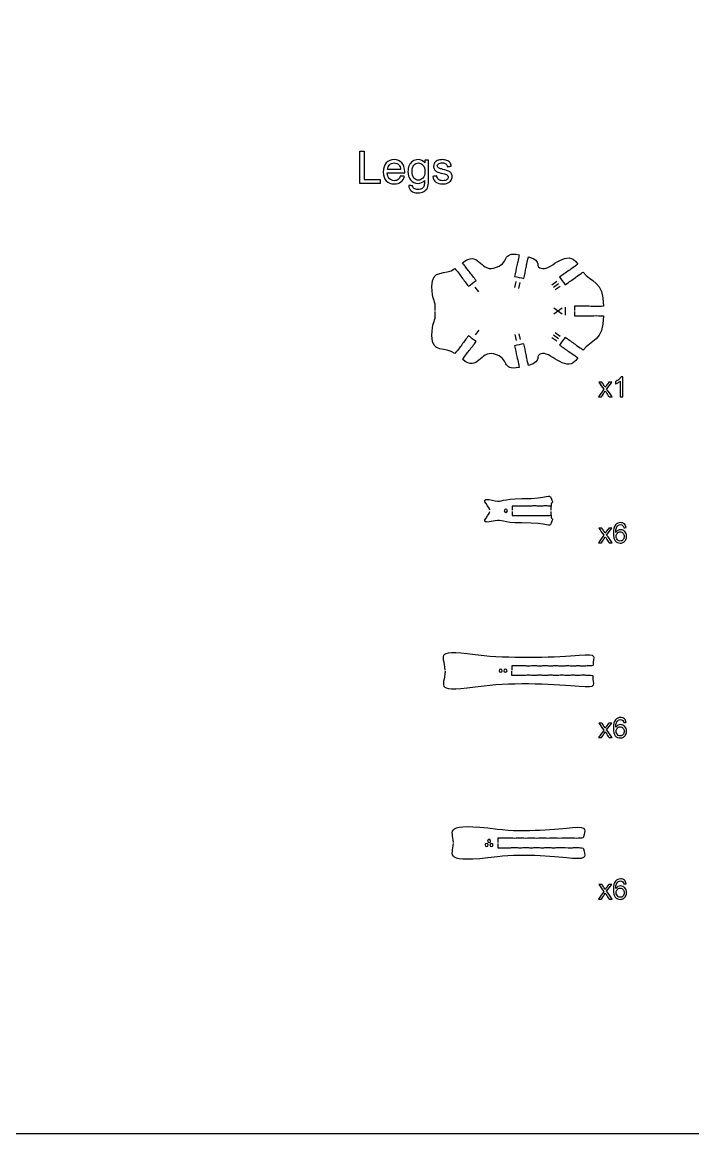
# Model space of a CAD drawing. Extents: x 0 to 1200, y 0 to 700.
# Drawn here: x 740.6 to 951.6, y 0 to 350 of the extents above; entities that cross this region are included whole.
import ezdxf

# ---------------------------------------------------------------- set-up
doc = ezdxf.new("R2010")
doc.units = 0
doc.header["$MEASUREMENT"] = 0
doc.layers.add('DEFAULT', color=7, linetype='CONTINUOUS')

msp = doc.modelspace()

# ---------------------------------------------------------------- linework, layer by layer
at = {"layer": 'DEFAULT', "color": 38}
for points in [[(1200, 0), (0, 0), (0, 700), (1200, 700)], [(846.89, 299.25), (846.89, 309.35), (848.22, 309.35), (848.22, 300.44), (853.2, 300.44), (853.2, 299.25)]]:
    msp.add_lwpolyline(points, close=True, dxfattribs=at)
at = {"layer": 'DEFAULT', "color": 7}
for points in [[(884.3, 265.07), (883.14, 266.58)], [(895.64, 266.45), (896.04, 268.32)], [(896.92, 266.18), (897.32, 268.04)], [(907.28, 267.33), (908.84, 268.43)], [(907.8, 266.59), (909.36, 267.69)], [(908.32, 265.85), (909.88, 266.94)], [(910.55, 259.94), (907.93, 258.12)], [(910.55, 258.12), (907.93, 259.94)], [(911.56, 257.8), (911.56, 260.3)], [(884.3, 253.04), (883.14, 251.52)], [(908.32, 252.26), (909.88, 251.16)], [(895.64, 251.66), (896.04, 249.79)], [(896.92, 251.93), (897.32, 250.07)], [(907.28, 250.78), (908.84, 249.68)], [(907.8, 251.52), (909.36, 250.42)]]:
    msp.add_lwpolyline(points, dxfattribs=at)
at = {"layer": 'DEFAULT', "color": 1}
for points in [[(907.05, 196.34), (907.05, 197.63)], [(907.06, 194.73), (907.06, 195.99)]]:
    msp.add_lwpolyline(points, dxfattribs=at)
at = {"layer": 'DEFAULT', "color": 38}
for points, knots in [([(859.64, 301.6), (860.07, 301.55), (860.5, 301.5), (860.92, 301.44), (860.72, 300.7), (860.35, 300.12), (859.8, 299.7), (859.25, 299.29), (858.56, 299.08), (857.71, 299.08), (856.64, 299.08), (855.79, 299.41), (855.16, 300.07), (854.53, 300.73), (854.22, 301.65), (854.22, 302.84), (854.22, 304.07), (854.54, 305.03), (855.17, 305.71), (855.8, 306.39), (856.63, 306.73), (857.64, 306.73), (858.61, 306.73), (859.41, 306.4), (860.03, 305.73), (860.65, 305.06), (860.96, 304.13), (860.96, 302.92), (860.96, 302.85), (860.96, 302.74), (860.96, 302.59), (859.14, 302.59), (857.32, 302.59), (855.5, 302.59), (855.55, 301.78), (855.77, 301.17), (856.18, 300.74), (856.59, 300.31), (857.1, 300.1), (857.71, 300.1), (858.17, 300.1), (858.56, 300.22), (858.88, 300.46), (859.2, 300.7), (859.45, 301.08), (859.64, 301.6)], [0, 0, 0, 0, 3.660641, 3.660641, 3.660641, 4.660641, 4.660641, 4.660641, 5.660641, 5.660641, 5.660641, 6.660641, 6.660641, 6.660641, 7.660641, 7.660641, 7.660641, 8.660641, 8.660641, 8.660641, 9.660641, 9.660641, 9.660641, 10.660641, 10.660641, 10.660641, 11.660641, 11.660641, 11.660641, 12.660641, 12.660641, 12.660641, 28.128641, 28.128641, 28.128641, 29.128641, 29.128641, 29.128641, 30.128641, 30.128641, 30.128641, 31.128641, 31.128641, 31.128641, 32.128641, 32.128641, 32.128641, 32.128641]), ([(855.57, 303.61), (856.93, 303.61), (858.29, 303.61), (859.66, 303.61), (859.6, 304.22), (859.44, 304.69), (859.19, 304.99), (858.79, 305.47), (858.28, 305.71), (857.65, 305.71), (857.08, 305.71), (856.6, 305.52), (856.21, 305.14), (855.83, 304.76), (855.61, 304.25), (855.57, 303.61)], [1, 1, 1, 1, 12.582, 12.582, 12.582, 13.582, 13.582, 13.582, 14.582, 14.582, 14.582, 15.582, 15.582, 15.582, 16.582, 16.582, 16.582, 16.582]), ([(862.25, 298.64), (862.65, 298.58), (863.06, 298.52), (863.46, 298.46), (863.51, 298.09), (863.65, 297.82), (863.88, 297.65), (864.19, 297.42), (864.61, 297.3), (865.14, 297.3), (865.71, 297.3), (866.16, 297.42), (866.47, 297.65), (866.78, 297.88), (866.99, 298.2), (867.1, 298.61), (867.17, 298.87), (867.2, 299.4), (867.19, 300.2), (866.65, 299.57), (865.98, 299.25), (865.17, 299.25), (864.16, 299.25), (863.38, 299.61), (862.83, 300.34), (862.28, 301.06), (862, 301.93), (862, 302.95), (862, 303.65), (862.13, 304.29), (862.38, 304.88), (862.64, 305.47), (863, 305.93), (863.48, 306.25), (863.96, 306.57), (864.53, 306.73), (865.17, 306.73), (866.04, 306.73), (866.75, 306.38), (867.31, 305.68), (867.31, 305.98), (867.31, 306.27), (867.31, 306.56), (867.69, 306.56), (868.07, 306.56), (868.45, 306.56), (868.45, 304.46), (868.45, 302.35), (868.45, 300.24), (868.45, 299.1), (868.34, 298.29), (868.11, 297.82), (867.87, 297.34), (867.51, 296.97), (867, 296.69), (866.5, 296.41), (865.88, 296.28), (865.15, 296.28), (864.27, 296.28), (863.57, 296.47), (863.03, 296.87), (862.49, 297.26), (862.23, 297.85), (862.25, 298.64)], [0, 0, 0, 0, 3.455545, 3.455545, 3.455545, 4.455545, 4.455545, 4.455545, 5.455545, 5.455545, 5.455545, 6.455545, 6.455545, 6.455545, 7.455545, 7.455545, 7.455545, 8.455545, 8.455545, 8.455545, 9.455545, 9.455545, 9.455545, 10.455545, 10.455545, 10.455545, 11.455545, 11.455545, 11.455545, 12.455545, 12.455545, 12.455545, 13.455545, 13.455545, 13.455545, 14.455545, 14.455545, 14.455545, 15.455545, 15.455545, 15.455545, 17.955545, 17.955545, 17.955545, 21.197545, 21.197545, 21.197545, 39.127545, 39.127545, 39.127545, 40.127545, 40.127545, 40.127545, 41.127545, 41.127545, 41.127545, 42.127545, 42.127545, 42.127545, 43.127545, 43.127545, 43.127545, 44.127545, 44.127545, 44.127545, 44.127545]), ([(863.28, 303.04), (863.28, 302.08), (863.47, 301.38), (863.85, 300.94), (864.23, 300.49), (864.71, 300.27), (865.28, 300.27), (865.85, 300.27), (866.33, 300.49), (866.72, 300.93), (867.1, 301.37), (867.3, 302.06), (867.3, 303), (867.3, 303.89), (867.1, 304.57), (866.7, 305.02), (866.3, 305.48), (865.82, 305.7), (865.26, 305.7), (864.71, 305.7), (864.24, 305.48), (863.86, 305.03), (863.47, 304.58), (863.28, 303.92), (863.28, 303.04)], [1, 1, 1, 1, 2, 2, 2, 3, 3, 3, 4, 4, 4, 5, 5, 5, 6, 6, 6, 7, 7, 7, 8, 8, 8, 9, 9, 9, 9]), ([(869.83, 301.43), (870.24, 301.5), (870.65, 301.56), (871.06, 301.62), (871.13, 301.13), (871.32, 300.76), (871.63, 300.49), (871.95, 300.23), (872.39, 300.1), (872.95, 300.1), (873.52, 300.1), (873.95, 300.22), (874.22, 300.45), (874.5, 300.68), (874.63, 300.95), (874.63, 301.27), (874.63, 301.55), (874.51, 301.77), (874.27, 301.93), (874.1, 302.04), (873.68, 302.18), (873, 302.35), (872.09, 302.58), (871.46, 302.78), (871.11, 302.94), (870.76, 303.11), (870.49, 303.34), (870.31, 303.64), (870.13, 303.94), (870.04, 304.26), (870.04, 304.62), (870.04, 304.95), (870.11, 305.25), (870.26, 305.53), (870.41, 305.81), (870.62, 306.04), (870.87, 306.22), (871.07, 306.36), (871.33, 306.48), (871.66, 306.58), (871.99, 306.68), (872.35, 306.73), (872.73, 306.73), (873.31, 306.73), (873.81, 306.65), (874.25, 306.48), (874.68, 306.32), (875, 306.09), (875.21, 305.81), (875.41, 305.53), (875.56, 305.15), (875.63, 304.68), (875.23, 304.62), (874.83, 304.57), (874.42, 304.51), (874.37, 304.89), (874.21, 305.18), (873.94, 305.39), (873.68, 305.6), (873.3, 305.71), (872.82, 305.71), (872.25, 305.71), (871.85, 305.62), (871.6, 305.43), (871.36, 305.24), (871.24, 305.02), (871.24, 304.77), (871.24, 304.61), (871.29, 304.46), (871.39, 304.33), (871.49, 304.2), (871.65, 304.09), (871.86, 304), (871.99, 303.96), (872.35, 303.85), (872.96, 303.68), (873.84, 303.45), (874.45, 303.26), (874.8, 303.11), (875.14, 302.96), (875.42, 302.74), (875.61, 302.46), (875.81, 302.17), (875.91, 301.82), (875.91, 301.4), (875.91, 300.98), (875.79, 300.59), (875.55, 300.23), (875.31, 299.86), (874.96, 299.58), (874.5, 299.38), (874.05, 299.18), (873.53, 299.08), (872.96, 299.08), (872.01, 299.08), (871.28, 299.28), (870.79, 299.67), (870.29, 300.07), (869.97, 300.66), (869.83, 301.43)], [0, 0, 0, 0, 3.519764, 3.519764, 3.519764, 4.519764, 4.519764, 4.519764, 5.519764, 5.519764, 5.519764, 6.519764, 6.519764, 6.519764, 7.519764, 7.519764, 7.519764, 8.519764, 8.519764, 8.519764, 9.519764, 9.519764, 9.519764, 10.519764, 10.519764, 10.519764, 11.519764, 11.519764, 11.519764, 12.519764, 12.519764, 12.519764, 13.519764, 13.519764, 13.519764, 14.519764, 14.519764, 14.519764, 15.519764, 15.519764, 15.519764, 16.519764, 16.519764, 16.519764, 17.519764, 17.519764, 17.519764, 18.519764, 18.519764, 18.519764, 19.519764, 19.519764, 19.519764, 22.988615, 22.988615, 22.988615, 23.988615, 23.988615, 23.988615, 24.988615, 24.988615, 24.988615, 25.988615, 25.988615, 25.988615, 26.988615, 26.988615, 26.988615, 27.988615, 27.988615, 27.988615, 28.988615, 28.988615, 28.988615, 29.988615, 29.988615, 29.988615, 30.988615, 30.988615, 30.988615, 31.988615, 31.988615, 31.988615, 32.988615, 32.988615, 32.988615, 33.988615, 33.988615, 33.988615, 34.988615, 34.988615, 34.988615, 35.988615, 35.988615, 35.988615, 36.988615, 36.988615, 36.988615, 37.988615, 37.988615, 37.988615, 37.988615]), ([(929.59, 232.05), (929.34, 232.05), (929.08, 232.05), (928.82, 232.05), (928.82, 233.7), (928.82, 235.34), (928.82, 236.99), (928.63, 236.81), (928.39, 236.63), (928.09, 236.46), (927.78, 236.28), (927.51, 236.14), (927.27, 236.06), (927.27, 236.3), (927.27, 236.55), (927.27, 236.8), (927.7, 237.01), (928.08, 237.26), (928.41, 237.55), (928.73, 237.83), (928.96, 238.12), (929.1, 238.39), (929.26, 238.39), (929.43, 238.39), (929.59, 238.39), (929.59, 236.28), (929.59, 234.16), (929.59, 232.05)], [17.969, 17.969, 17.969, 17.969, 20.166, 20.166, 20.166, 34.167, 34.167, 34.167, 35.167, 35.167, 35.167, 36.167, 36.167, 36.167, 38.292, 38.292, 38.292, 39.292, 39.292, 39.292, 40.292, 40.292, 40.292, 41.708, 41.708, 41.708, 59.677, 59.677, 59.677, 59.677]), ([(921.96, 232.05), (922.52, 232.84), (923.08, 233.64), (923.63, 234.43), (923.12, 235.16), (922.6, 235.89), (922.09, 236.62), (922.41, 236.62), (922.73, 236.62), (923.06, 236.62), (923.29, 236.27), (923.53, 235.91), (923.76, 235.55), (923.89, 235.35), (924, 235.18), (924.08, 235.04), (924.2, 235.23), (924.32, 235.4), (924.43, 235.54), (924.68, 235.9), (924.94, 236.26), (925.2, 236.62), (925.51, 236.62), (925.82, 236.62), (926.12, 236.62), (925.6, 235.91), (925.07, 235.19), (924.54, 234.47), (925.11, 233.66), (925.68, 232.86), (926.24, 232.05), (925.93, 232.05), (925.61, 232.05), (925.29, 232.05), (924.98, 232.52), (924.67, 233), (924.35, 233.47), (924.27, 233.6), (924.19, 233.73), (924.1, 233.85), (923.7, 233.25), (923.3, 232.65), (922.9, 232.05), (922.59, 232.05), (922.28, 232.05), (921.96, 232.05)], [0, 0, 0, 0, 8.235918, 8.235918, 8.235918, 15.848575, 15.848575, 15.848575, 18.595575, 18.595575, 18.595575, 22.228153, 22.228153, 22.228153, 23.228153, 23.228153, 23.228153, 24.228153, 24.228153, 24.228153, 27.991439, 27.991439, 27.991439, 30.616439, 30.616439, 30.616439, 38.188044, 38.188044, 38.188044, 46.572409, 46.572409, 46.572409, 49.269409, 49.269409, 49.269409, 54.097276, 54.097276, 54.097276, 55.393971, 55.393971, 55.393971, 61.538385, 61.538385, 61.538385, 64.199385, 64.199385, 64.199385, 64.199385]), ([(921.96, 186.1), (922.52, 186.89), (923.08, 187.69), (923.63, 188.48), (923.12, 189.21), (922.6, 189.94), (922.09, 190.67), (922.41, 190.67), (922.73, 190.67), (923.06, 190.67), (923.29, 190.32), (923.53, 189.96), (923.76, 189.6), (923.89, 189.4), (924, 189.23), (924.08, 189.09), (924.2, 189.28), (924.32, 189.45), (924.43, 189.59), (924.68, 189.95), (924.94, 190.31), (925.2, 190.67), (925.51, 190.67), (925.82, 190.67), (926.12, 190.67), (925.6, 189.96), (925.07, 189.24), (924.54, 188.52), (925.11, 187.71), (925.68, 186.91), (926.24, 186.1), (925.93, 186.1), (925.61, 186.1), (925.29, 186.1), (924.98, 186.57), (924.67, 187.05), (924.35, 187.52), (924.27, 187.65), (924.19, 187.78), (924.1, 187.91), (923.7, 187.3), (923.3, 186.7), (922.9, 186.1), (922.59, 186.1), (922.28, 186.1), (921.96, 186.1)], [0, 0, 0, 0, 8.235918, 8.235918, 8.235918, 15.848575, 15.848575, 15.848575, 18.595575, 18.595575, 18.595575, 22.228153, 22.228153, 22.228153, 23.228153, 23.228153, 23.228153, 24.228153, 24.228153, 24.228153, 27.991439, 27.991439, 27.991439, 30.616439, 30.616439, 30.616439, 38.188044, 38.188044, 38.188044, 46.572409, 46.572409, 46.572409, 49.269409, 49.269409, 49.269409, 54.097276, 54.097276, 54.097276, 55.393971, 55.393971, 55.393971, 61.538385, 61.538385, 61.538385, 64.199385, 64.199385, 64.199385, 64.199385]), ([(930.7, 190.87), (930.44, 190.85), (930.18, 190.83), (929.93, 190.81), (929.86, 191.11), (929.76, 191.33), (929.63, 191.47), (929.42, 191.69), (929.17, 191.8), (928.86, 191.8), (928.61, 191.8), (928.39, 191.73), (928.21, 191.6), (927.96, 191.42), (927.77, 191.16), (927.63, 190.82), (927.49, 190.47), (927.42, 189.99), (927.41, 189.36), (927.6, 189.64), (927.83, 189.85), (928.1, 189.99), (928.37, 190.13), (928.65, 190.2), (928.94, 190.2), (929.46, 190.2), (929.9, 190.01), (930.26, 189.63), (930.63, 189.24), (930.81, 188.75), (930.81, 188.15), (930.81, 187.75), (930.72, 187.39), (930.55, 187.05), (930.38, 186.71), (930.15, 186.45), (929.85, 186.26), (929.55, 186.08), (929.21, 185.99), (928.83, 185.99), (928.19, 185.99), (927.66, 186.23), (927.25, 186.71), (926.84, 187.18), (926.64, 187.96), (926.64, 189.05), (926.64, 190.28), (926.87, 191.16), (927.32, 191.72), (927.71, 192.2), (928.24, 192.44), (928.91, 192.44), (929.4, 192.44), (929.81, 192.3), (930.13, 192.02), (930.44, 191.74), (930.63, 191.36), (930.7, 190.87)], [0, 0, 0, 0, 2.191681, 2.191681, 2.191681, 3.191681, 3.191681, 3.191681, 4.191681, 4.191681, 4.191681, 5.191681, 5.191681, 5.191681, 6.191681, 6.191681, 6.191681, 7.191681, 7.191681, 7.191681, 8.191681, 8.191681, 8.191681, 9.191681, 9.191681, 9.191681, 10.191681, 10.191681, 10.191681, 11.191681, 11.191681, 11.191681, 12.191681, 12.191681, 12.191681, 13.191681, 13.191681, 13.191681, 14.191681, 14.191681, 14.191681, 15.191681, 15.191681, 15.191681, 16.191681, 16.191681, 16.191681, 17.191681, 17.191681, 17.191681, 18.191681, 18.191681, 18.191681, 19.191681, 19.191681, 19.191681, 20.191681, 20.191681, 20.191681, 20.191681]), ([(927.53, 188.15), (927.53, 187.88), (927.59, 187.62), (927.7, 187.38), (927.82, 187.14), (927.97, 186.95), (928.18, 186.82), (928.38, 186.69), (928.6, 186.63), (928.82, 186.63), (929.15, 186.63), (929.43, 186.76), (929.66, 187.03), (929.9, 187.29), (930.02, 187.65), (930.02, 188.1), (930.02, 188.54), (929.9, 188.88), (929.67, 189.13), (929.44, 189.39), (929.14, 189.51), (928.79, 189.51), (928.44, 189.51), (928.14, 189.39), (927.9, 189.13), (927.65, 188.88), (927.53, 188.55), (927.53, 188.15)], [1, 1, 1, 1, 2, 2, 2, 3, 3, 3, 4, 4, 4, 5, 5, 5, 6, 6, 6, 7, 7, 7, 8, 8, 8, 9, 9, 9, 10, 10, 10, 10]), ([(930.7, 129.49), (930.44, 129.47), (930.18, 129.45), (929.93, 129.43), (929.86, 129.74), (929.76, 129.96), (929.63, 130.1), (929.42, 130.32), (929.17, 130.43), (928.86, 130.43), (928.61, 130.43), (928.39, 130.36), (928.21, 130.22), (927.96, 130.04), (927.77, 129.78), (927.63, 129.44), (927.49, 129.1), (927.42, 128.61), (927.41, 127.98), (927.6, 128.27), (927.83, 128.48), (928.1, 128.62), (928.37, 128.75), (928.65, 128.82), (928.94, 128.82), (929.46, 128.82), (929.9, 128.63), (930.26, 128.25), (930.63, 127.87), (930.81, 127.38), (930.81, 126.78), (930.81, 126.38), (930.72, 126.01), (930.55, 125.67), (930.38, 125.33), (930.15, 125.07), (929.85, 124.89), (929.55, 124.71), (929.21, 124.62), (928.83, 124.62), (928.19, 124.62), (927.66, 124.86), (927.25, 125.33), (926.84, 125.81), (926.64, 126.59), (926.64, 127.68), (926.64, 128.9), (926.87, 129.79), (927.32, 130.34), (927.71, 130.83), (928.24, 131.07), (928.91, 131.07), (929.4, 131.07), (929.81, 130.93), (930.13, 130.65), (930.44, 130.37), (930.63, 129.99), (930.7, 129.49)], [1, 1, 1, 1, 3.191681, 3.191681, 3.191681, 4.191681, 4.191681, 4.191681, 5.191681, 5.191681, 5.191681, 6.191681, 6.191681, 6.191681, 7.191681, 7.191681, 7.191681, 8.191681, 8.191681, 8.191681, 9.191681, 9.191681, 9.191681, 10.191681, 10.191681, 10.191681, 11.191681, 11.191681, 11.191681, 12.191681, 12.191681, 12.191681, 13.191681, 13.191681, 13.191681, 14.191681, 14.191681, 14.191681, 15.191681, 15.191681, 15.191681, 16.191681, 16.191681, 16.191681, 17.191681, 17.191681, 17.191681, 18.191681, 18.191681, 18.191681, 19.191681, 19.191681, 19.191681, 20.191681, 20.191681, 20.191681, 21.191681, 21.191681, 21.191681, 21.191681]), ([(921.96, 124.73), (922.52, 125.52), (923.08, 126.31), (923.63, 127.1), (923.12, 127.84), (922.6, 128.57), (922.09, 129.3), (922.41, 129.3), (922.73, 129.3), (923.06, 129.3), (923.29, 128.94), (923.53, 128.59), (923.76, 128.23), (923.89, 128.02), (924, 127.85), (924.08, 127.72), (924.2, 127.91), (924.32, 128.07), (924.43, 128.22), (924.68, 128.58), (924.94, 128.94), (925.2, 129.3), (925.51, 129.3), (925.82, 129.3), (926.12, 129.3), (925.6, 128.58), (925.07, 127.86), (924.54, 127.15), (925.11, 126.34), (925.68, 125.53), (926.24, 124.73), (925.93, 124.73), (925.61, 124.73), (925.29, 124.73), (924.98, 125.2), (924.67, 125.67), (924.35, 126.15), (924.27, 126.28), (924.19, 126.4), (924.1, 126.53), (923.7, 125.93), (923.3, 125.33), (922.9, 124.73), (922.59, 124.73), (922.28, 124.73), (921.96, 124.73)], [0, 0, 0, 0, 8.235918, 8.235918, 8.235918, 15.848575, 15.848575, 15.848575, 18.595575, 18.595575, 18.595575, 22.228153, 22.228153, 22.228153, 23.228153, 23.228153, 23.228153, 24.228153, 24.228153, 24.228153, 27.991439, 27.991439, 27.991439, 30.616439, 30.616439, 30.616439, 38.188044, 38.188044, 38.188044, 46.572409, 46.572409, 46.572409, 49.269409, 49.269409, 49.269409, 54.097276, 54.097276, 54.097276, 55.393971, 55.393971, 55.393971, 61.538385, 61.538385, 61.538385, 64.199385, 64.199385, 64.199385, 64.199385]), ([(927.53, 126.77), (927.53, 126.51), (927.59, 126.25), (927.7, 126.01), (927.82, 125.76), (927.97, 125.58), (928.18, 125.45), (928.38, 125.32), (928.6, 125.26), (928.82, 125.26), (929.15, 125.26), (929.43, 125.39), (929.66, 125.65), (929.9, 125.92), (930.02, 126.28), (930.02, 126.73), (930.02, 127.17), (929.9, 127.51), (929.67, 127.76), (929.44, 128.01), (929.14, 128.14), (928.79, 128.14), (928.44, 128.14), (928.14, 128.01), (927.9, 127.76), (927.65, 127.51), (927.53, 127.18), (927.53, 126.77)], [1, 1, 1, 1, 2, 2, 2, 3, 3, 3, 4, 4, 4, 5, 5, 5, 6, 6, 6, 7, 7, 7, 8, 8, 8, 9, 9, 9, 10, 10, 10, 10]), ([(921.96, 73.92), (922.52, 74.71), (923.08, 75.51), (923.63, 76.3), (923.12, 77.03), (922.6, 77.76), (922.09, 78.5), (922.41, 78.5), (922.73, 78.5), (923.06, 78.5), (923.29, 78.14), (923.53, 77.78), (923.76, 77.42), (923.89, 77.22), (924, 77.05), (924.08, 76.91), (924.2, 77.1), (924.32, 77.27), (924.43, 77.41), (924.68, 77.77), (924.94, 78.14), (925.2, 78.5), (925.51, 78.5), (925.82, 78.5), (926.12, 78.5), (925.6, 77.78), (925.07, 77.06), (924.54, 76.34), (925.11, 75.54), (925.68, 74.73), (926.24, 73.92), (925.93, 73.92), (925.61, 73.92), (925.29, 73.92), (924.98, 74.4), (924.67, 74.87), (924.35, 75.34), (924.27, 75.47), (924.19, 75.6), (924.1, 75.73), (923.7, 75.12), (923.3, 74.52), (922.9, 73.92), (922.59, 73.92), (922.28, 73.92), (921.96, 73.92)], [0, 0, 0, 0, 8.235918, 8.235918, 8.235918, 15.849393, 15.849393, 15.849393, 18.596393, 18.596393, 18.596393, 22.22897, 22.22897, 22.22897, 23.22897, 23.22897, 23.22897, 24.22897, 24.22897, 24.22897, 27.99307, 27.99307, 27.99307, 30.61807, 30.61807, 30.61807, 38.189676, 38.189676, 38.189676, 46.574859, 46.574859, 46.574859, 49.271859, 49.271859, 49.271859, 54.10056, 54.10056, 54.10056, 55.396417, 55.396417, 55.396417, 61.540831, 61.540831, 61.540831, 64.201831, 64.201831, 64.201831, 64.201831]), ([(930.7, 78.69), (930.44, 78.67), (930.18, 78.65), (929.93, 78.63), (929.86, 78.93), (929.76, 79.15), (929.63, 79.29), (929.42, 79.51), (929.17, 79.62), (928.86, 79.62), (928.61, 79.62), (928.39, 79.55), (928.21, 79.42), (927.96, 79.24), (927.77, 78.98), (927.63, 78.64), (927.49, 78.3), (927.42, 77.81), (927.41, 77.18), (927.6, 77.46), (927.83, 77.67), (928.1, 77.81), (928.37, 77.95), (928.65, 78.02), (928.94, 78.02), (929.46, 78.02), (929.9, 77.83), (930.26, 77.45), (930.63, 77.07), (930.81, 76.58), (930.81, 75.97), (930.81, 75.58), (930.72, 75.21), (930.55, 74.87), (930.38, 74.53), (930.15, 74.27), (929.85, 74.09), (929.55, 73.9), (929.21, 73.81), (928.83, 73.81), (928.19, 73.81), (927.66, 74.05), (927.25, 74.53), (926.84, 75), (926.64, 75.79), (926.64, 76.88), (926.64, 78.1), (926.87, 78.98), (927.32, 79.54), (927.71, 80.02), (928.24, 80.26), (928.91, 80.26), (929.4, 80.26), (929.81, 80.12), (930.13, 79.84), (930.44, 79.56), (930.63, 79.18), (930.7, 78.69)], [1, 1, 1, 1, 3.191603, 3.191603, 3.191603, 4.191603, 4.191603, 4.191603, 5.191603, 5.191603, 5.191603, 6.191603, 6.191603, 6.191603, 7.191603, 7.191603, 7.191603, 8.191603, 8.191603, 8.191603, 9.191603, 9.191603, 9.191603, 10.191603, 10.191603, 10.191603, 11.191603, 11.191603, 11.191603, 12.191603, 12.191603, 12.191603, 13.191603, 13.191603, 13.191603, 14.191603, 14.191603, 14.191603, 15.191603, 15.191603, 15.191603, 16.191603, 16.191603, 16.191603, 17.191603, 17.191603, 17.191603, 18.191603, 18.191603, 18.191603, 19.191603, 19.191603, 19.191603, 20.191603, 20.191603, 20.191603, 21.191603, 21.191603, 21.191603, 21.191603]), ([(927.53, 75.97), (927.53, 75.7), (927.59, 75.45), (927.7, 75.2), (927.82, 74.96), (927.97, 74.77), (928.18, 74.64), (928.38, 74.52), (928.6, 74.45), (928.82, 74.45), (929.15, 74.45), (929.43, 74.58), (929.66, 74.85), (929.9, 75.11), (930.02, 75.47), (930.02, 75.92), (930.02, 76.36), (929.9, 76.7), (929.67, 76.96), (929.44, 77.21), (929.14, 77.33), (928.79, 77.33), (928.44, 77.33), (928.14, 77.21), (927.9, 76.96), (927.65, 76.7), (927.53, 76.38), (927.53, 75.97)], [1, 1, 1, 1, 2, 2, 2, 3, 3, 3, 4, 4, 4, 5, 5, 5, 6, 6, 6, 7, 7, 7, 8, 8, 8, 9, 9, 9, 10, 10, 10, 10])]:
    msp.add_open_spline(points, degree=3, knots=knots, dxfattribs=at)
at = {"layer": 'DEFAULT', "color": 1}
for points, knots in [([(870.55, 259.23), (870.55, 259.68), (870.55, 260.13), (870.55, 260.57), (870.55, 262.7), (869.55, 262.5), (869.55, 266.74), (869.55, 272.68), (873.7, 270.07), (876.79, 272.43), (877.32, 271.74), (877.3, 271.85), (877.9, 271.07), (878.48, 270.3), (878.39, 270.35), (878.92, 269.65), (879.62, 268.72), (880.33, 267.79), (881.04, 266.86), (881.83, 267.47), (882.63, 268.08), (883.42, 268.68), (882.72, 269.61), (882.01, 270.54), (881.3, 271.46), (880.77, 272.16), (880.79, 272.06), (880.2, 272.83), (879.61, 273.6), (879.71, 273.56), (879.18, 274.25), (884.07, 278.4), (884.74, 271.48), (888.97, 272.56), (894.49, 273.97), (891.05, 277.92), (897.02, 276.8), (896.83, 275.94), (896.9, 276.03), (896.69, 275.08), (896.49, 274.13), (896.46, 274.23), (896.28, 273.38), (896.03, 272.24), (895.78, 271.1), (895.53, 269.96), (896.51, 269.75), (897.49, 269.54), (898.47, 269.33), (898.71, 270.47), (898.96, 271.61), (899.21, 272.74), (899.39, 273.6), (899.32, 273.52), (899.53, 274.47), (899.74, 275.42), (899.76, 275.31), (899.94, 276.16), (904.83, 274.77), (901.31, 272.86), (904.37, 272.43), (907.26, 272.01), (912.14, 279.13), (915.45, 273.8), (914.73, 273.3), (914.84, 273.31), (914.04, 272.76), (913.25, 272.19), (913.3, 272.29), (912.58, 271.79), (911.63, 271.12), (910.68, 270.45), (909.72, 269.77), (910.3, 268.96), (910.87, 268.14), (911.45, 267.32), (912.4, 267.99), (913.36, 268.66), (914.31, 269.33), (915.03, 269.84), (914.92, 269.82), (915.71, 270.38), (916.51, 270.94), (916.46, 270.84), (917.17, 271.35), (919.41, 268.16), (923.56, 268.58), (923.56, 260.55), (922.42, 260.55), (922.55, 260.49), (921.28, 260.49), (920.02, 260.49), (920.14, 260.55), (919.01, 260.55), (917.49, 260.55), (915.97, 260.55), (914.46, 260.55), (914.46, 260.11), (914.46, 259.67), (914.46, 259.23)], [0, 0, 0, 0, 3.811, 3.811, 3.811, 4.811, 4.811, 4.811, 5.811, 5.811, 5.811, 6.811, 6.811, 6.811, 7.811, 7.811, 7.811, 17.733937, 17.733937, 17.733937, 26.238242, 26.238242, 26.238242, 36.154025, 36.154025, 36.154025, 37.154025, 37.154025, 37.154025, 38.154025, 38.154025, 38.154025, 39.154025, 39.154025, 39.154025, 40.154025, 40.154025, 40.154025, 41.154025, 41.154025, 41.154025, 42.154025, 42.154025, 42.154025, 52.068203, 52.068203, 52.068203, 60.572104, 60.572104, 60.572104, 70.487812, 70.487812, 70.487812, 71.487812, 71.487812, 71.487812, 72.487812, 72.487812, 72.487812, 73.487812, 73.487812, 73.487812, 74.487812, 74.487812, 74.487812, 75.487812, 75.487812, 75.487812, 76.487812, 76.487812, 76.487812, 86.40629, 86.40629, 86.40629, 94.905601, 94.905601, 94.905601, 104.818082, 104.818082, 104.818082, 105.818082, 105.818082, 105.818082, 106.818082, 106.818082, 106.818082, 107.818082, 107.818082, 107.818082, 108.818082, 108.818082, 108.818082, 109.818082, 109.818082, 109.818082, 122.708082, 122.708082, 122.708082, 126.458082, 126.458082, 126.458082, 126.458082]), ([(914.46, 258.88), (914.46, 258.44), (914.46, 258), (914.46, 257.55), (915.97, 257.55), (917.49, 257.55), (919.01, 257.55), (920.14, 257.55), (920.02, 257.61), (921.28, 257.61), (922.55, 257.61), (922.42, 257.55), (923.56, 257.55), (923.56, 249.53), (919.41, 249.95), (917.17, 246.76), (916.46, 247.26), (916.51, 247.16), (915.71, 247.72), (914.92, 248.28), (915.03, 248.27), (914.31, 248.77), (913.36, 249.44), (912.4, 250.11), (911.45, 250.78), (910.87, 249.97), (910.3, 249.15), (909.72, 248.33), (910.68, 247.66), (911.63, 246.99), (912.58, 246.32), (913.3, 245.81), (913.25, 245.91), (914.04, 245.35), (914.84, 244.79), (914.73, 244.81), (915.45, 244.3), (912.14, 238.97), (907.26, 246.09), (904.37, 245.68), (901.31, 245.24), (904.83, 243.33), (899.95, 241.94), (899.76, 242.79), (899.74, 242.69), (899.53, 243.64), (899.32, 244.59), (899.39, 244.51), (899.21, 245.36), (898.96, 246.5), (898.71, 247.64), (898.47, 248.78), (897.49, 248.57), (896.51, 248.36), (895.53, 248.15), (895.78, 247), (896.03, 245.86), (896.28, 244.72), (896.46, 243.87), (896.49, 243.97), (896.69, 243.02), (896.9, 242.07), (896.83, 242.16), (897.02, 241.31), (891.05, 240.18), (894.49, 244.14), (888.97, 245.55), (884.74, 246.63), (884.06, 239.71), (879.18, 243.86), (879.71, 244.55), (879.61, 244.5), (880.2, 245.27), (880.79, 246.05), (880.77, 245.94), (881.3, 246.64), (882.01, 247.57), (882.72, 248.49), (883.42, 249.42), (882.63, 250.03), (881.83, 250.63), (881.04, 251.24), (880.33, 250.31), (879.62, 249.38), (878.92, 248.46), (878.39, 247.76), (878.48, 247.81), (877.9, 247.03), (877.3, 246.26), (877.32, 246.37), (876.79, 245.67), (873.7, 248.03), (869.55, 245.43), (869.55, 251.36), (869.55, 255.6), (870.55, 255.44), (870.55, 257.57), (870.55, 258.01), (870.55, 258.44), (870.55, 258.88)], [0, 0, 0, 0, 3.761, 3.761, 3.761, 16.651, 16.651, 16.651, 17.651, 17.651, 17.651, 18.651, 18.651, 18.651, 19.651, 19.651, 19.651, 20.651, 20.651, 20.651, 21.651, 21.651, 21.651, 31.56866, 31.56866, 31.56866, 40.075333, 40.075333, 40.075333, 49.988057, 49.988057, 49.988057, 50.988057, 50.988057, 50.988057, 51.988057, 51.988057, 51.988057, 52.988057, 52.988057, 52.988057, 53.988057, 53.988057, 53.988057, 54.988057, 54.988057, 54.988057, 55.988057, 55.988057, 55.988057, 65.912774, 65.912774, 65.912774, 74.416674, 74.416674, 74.416674, 84.340625, 84.340625, 84.340625, 85.340625, 85.340625, 85.340625, 86.340625, 86.340625, 86.340625, 87.340625, 87.340625, 87.340625, 88.340625, 88.340625, 88.340625, 89.340625, 89.340625, 89.340625, 90.340625, 90.340625, 90.340625, 100.263562, 100.263562, 100.263562, 108.761614, 108.761614, 108.761614, 118.686748, 118.686748, 118.686748, 119.686748, 119.686748, 119.686748, 120.686748, 120.686748, 120.686748, 121.686748, 121.686748, 121.686748, 122.686748, 122.686748, 122.686748, 126.396748, 126.396748, 126.396748, 126.396748]), ([(887.79, 196.34), (887.51, 198.09), (883.32, 200.75), (889.43, 199.32), (891.6, 198.8), (891.54, 199.99), (897.81, 200), (906.74, 200.01), (906.43, 201.61), (907.04, 200.14), (907.99, 197.9), (907.05, 199.54), (907.05, 197.64), (906.08, 197.64), (906.18, 197.69), (905.3, 197.69), (904.43, 197.68), (904.53, 197.63), (903.55, 197.63), (902.58, 197.63), (902.68, 197.68), (901.8, 197.68), (900.93, 197.68), (901.03, 197.63), (900.05, 197.63), (899.08, 197.63), (899.18, 197.68), (898.3, 197.67), (897.14, 197.67), (895.97, 197.67), (894.8, 197.67), (894.8, 197.23), (894.8, 196.78), (894.8, 196.34)], [0, 0, 0, 0, 1, 1, 1, 2, 2, 2, 3, 3, 3, 4, 4, 4, 5, 5, 5, 6, 6, 6, 7, 7, 7, 8, 8, 8, 9, 9, 9, 18.920004, 18.920004, 18.920004, 22.690004, 22.690004, 22.690004, 22.690004]), ([(894.81, 195.99), (894.81, 195.55), (894.81, 195.11), (894.81, 194.67), (895.97, 194.67), (897.14, 194.67), (898.31, 194.68), (899.18, 194.68), (899.09, 194.73), (900.06, 194.73), (901.03, 194.73), (900.93, 194.68), (901.81, 194.68), (902.68, 194.68), (902.59, 194.73), (903.56, 194.73), (904.53, 194.73), (904.43, 194.68), (905.31, 194.69), (906.18, 194.69), (906.09, 194.74), (907.06, 194.74), (907.06, 192.83), (908, 194.47), (907.06, 192.23), (906.44, 190.76), (906.75, 192.36), (897.82, 192.35), (891.55, 192.34), (891.61, 193.53), (889.44, 193.01), (883.33, 191.56), (887.52, 194.23), (887.79, 195.99)], [0, 0, 0, 0, 3.73, 3.73, 3.73, 13.650004, 13.650004, 13.650004, 14.650004, 14.650004, 14.650004, 15.650004, 15.650004, 15.650004, 16.650004, 16.650004, 16.650004, 17.650004, 17.650004, 17.650004, 18.650004, 18.650004, 18.650004, 19.650004, 19.650004, 19.650004, 20.650004, 20.650004, 20.650004, 21.650004, 21.650004, 21.650004, 22.650004, 22.650004, 22.650004, 22.650004]), ([(873.67, 145.99), (873.57, 150.99), (869.36, 152.83), (885.98, 150.56), (895.35, 149.69), (909.55, 150.08), (915.86, 150.7), (921.98, 151.32), (920.26, 150.13), (920.26, 147.55), (920.26, 147.42), (919.63, 147.32), (918.86, 147.32), (917.99, 147.31), (918.09, 147.27), (917.12, 147.26), (916.21, 147.26), (916.23, 147.3), (915.52, 147.31), (914.8, 147.3), (914.84, 147.26), (913.92, 147.26), (912.95, 147.26), (913.05, 147.31), (912.17, 147.32), (911.3, 147.31), (911.4, 147.27), (910.42, 147.26), (909.45, 147.26), (909.54, 147.31), (908.67, 147.32), (907.79, 147.31), (907.89, 147.27), (906.92, 147.27), (905.95, 147.27), (906.05, 147.32), (905.17, 147.32), (904.3, 147.32), (904.39, 147.27), (903.42, 147.27), (902.45, 147.27), (902.55, 147.32), (901.67, 147.32), (900.8, 147.32), (900.89, 147.27), (899.92, 147.27), (898.95, 147.27), (899.04, 147.32), (898.17, 147.32), (897, 147.32), (895.83, 147.32), (894.67, 147.32), (894.67, 146.87), (894.67, 146.43), (894.67, 145.99)], [0, 0, 0, 0, 1, 1, 1, 2, 2, 2, 3, 3, 3, 4, 4, 4, 5, 5, 5, 6, 6, 6, 7, 7, 7, 8.013454, 8.013454, 8.013454, 9.013454, 9.013454, 9.013454, 10.023454, 10.023454, 10.023454, 11.023454, 11.023454, 11.023454, 12.033454, 12.033454, 12.033454, 13.033454, 13.033454, 13.033454, 14.047596, 14.047596, 14.047596, 15.047596, 15.047596, 15.047596, 16.047596, 16.047596, 16.047596, 25.967596, 25.967596, 25.967596, 29.717596, 29.717596, 29.717596, 29.717596]), ([(873.67, 145.64), (873.57, 140.65), (869.36, 138.81), (885.98, 141.07), (895.3, 142.34), (909.55, 141.56), (915.86, 140.93), (921.98, 140.32), (920.26, 141.5), (920.26, 144.09), (920.26, 144.21), (919.63, 144.31), (918.87, 144.31), (917.99, 144.31), (918.09, 144.37), (917.12, 144.36), (916.18, 144.36), (916.23, 144.32), (915.45, 144.32), (915.42, 144.32), (915.39, 144.32), (915.37, 144.32), (914.8, 144.33), (914.77, 144.36), (913.92, 144.36), (912.95, 144.36), (913.05, 144.31), (912.17, 144.31), (911.3, 144.31), (911.39, 144.37), (910.42, 144.36), (909.45, 144.36), (909.55, 144.31), (908.67, 144.32), (907.8, 144.32), (907.89, 144.37), (906.92, 144.37), (905.95, 144.37), (906.05, 144.32), (905.17, 144.32), (904.3, 144.32), (904.39, 144.37), (903.42, 144.37), (902.45, 144.37), (902.55, 144.32), (901.67, 144.32), (900.8, 144.32), (900.89, 144.37), (899.92, 144.37), (898.95, 144.37), (899.05, 144.32), (898.17, 144.32), (897, 144.32), (895.84, 144.32), (894.67, 144.32), (894.67, 144.76), (894.67, 145.2), (894.67, 145.64)], [0, 0, 0, 0, 1, 1, 1, 2, 2, 2, 3, 3, 3, 4, 4, 4, 5, 5, 5, 6, 6, 6, 6.25, 6.25, 6.25, 7.25, 7.25, 7.25, 8.25, 8.25, 8.25, 9.25, 9.25, 9.25, 10.25, 10.25, 10.25, 11.25, 11.25, 11.25, 12.25, 12.25, 12.25, 13.25, 13.25, 13.25, 14.25, 14.25, 14.25, 15.25, 15.25, 15.25, 16.25, 16.25, 16.25, 26.170005, 26.170005, 26.170005, 29.930005, 29.930005, 29.930005, 29.930005]), ([(876.28, 91.75), (876.17, 95.46), (872.83, 98.14), (890.14, 95.94), (898.89, 94.82), (909.45, 96.07), (913.74, 96.44), (918.9, 96.88), (917.56, 95.44), (917.3, 93.47), (917.3, 93.26), (917.06, 93.08), (916.77, 93.08), (915.9, 93.08), (915.99, 93.02), (915.02, 93.02), (914.05, 93.02), (914.15, 93.08), (913.27, 93.08), (912.4, 93.08), (910.5, 93.02), (909.52, 93.02), (908.55, 93.02), (908.65, 93.08), (907.77, 93.08), (906.9, 93.08), (907, 93.02), (906.03, 93.02), (905.06, 93.02), (905.15, 93.08), (904.28, 93.08), (903.4, 93.08), (903.5, 93.02), (902.53, 93.02), (901.56, 93.02), (901.65, 93.08), (900.78, 93.08), (899.9, 93.08), (900, 93.02), (899.03, 93.02), (898.06, 93.02), (898.15, 93.08), (897.28, 93.08), (896.4, 93.08), (896.5, 93.02), (895.53, 93.02), (894.56, 93.02), (894.65, 93.08), (893.78, 93.08), (892.61, 93.08), (891.44, 93.08), (890.28, 93.08), (890.28, 92.63), (890.28, 92.19), (890.28, 91.75)], [0, 0, 0, 0, 1, 1, 1, 2, 2, 2, 3, 3, 3, 4, 4, 4, 5, 5, 5, 6.01, 6.01, 6.01, 7.01, 7.01, 7.01, 8.01, 8.01, 8.01, 9.01, 9.01, 9.01, 10.01, 10.01, 10.01, 11.01, 11.01, 11.01, 12.01, 12.01, 12.01, 13.01, 13.01, 13.01, 14.01, 14.01, 14.01, 15.01, 15.01, 15.01, 16.01, 16.01, 16.01, 25.93, 25.93, 25.93, 29.691, 29.691, 29.691, 29.691]), ([(890.28, 91.4), (890.28, 90.96), (890.28, 90.52), (890.28, 90.08), (891.44, 90.08), (892.61, 90.08), (893.78, 90.08), (894.65, 90.08), (894.56, 90.12), (895.53, 90.12), (896.5, 90.12), (896.4, 90.08), (897.28, 90.08), (898.15, 90.08), (898.06, 90.12), (899.03, 90.12), (900, 90.12), (899.9, 90.08), (900.78, 90.08), (901.65, 90.08), (901.56, 90.12), (902.53, 90.12), (903.5, 90.12), (903.4, 90.08), (904.28, 90.08), (905.15, 90.08), (905.06, 90.12), (906.03, 90.12), (907, 90.12), (906.9, 90.08), (907.78, 90.08), (908.65, 90.08), (908.55, 90.12), (909.52, 90.12), (910.5, 90.12), (912.4, 90.08), (913.27, 90.08), (914.15, 90.08), (914.05, 90.12), (915.02, 90.12), (915.99, 90.12), (915.9, 90.08), (916.77, 90.08), (917.06, 90.08), (917.3, 89.9), (917.3, 89.67), (917.56, 87.72), (918.9, 86.27), (913.74, 86.71), (909.48, 87.08), (898.85, 88.32), (890.14, 87.21), (872.83, 85.01), (876.17, 87.69), (876.28, 91.4)], [0, 0, 0, 0, 3.75, 3.75, 3.75, 13.681, 13.681, 13.681, 14.681, 14.681, 14.681, 15.681, 15.681, 15.681, 16.681, 16.681, 16.681, 17.681, 17.681, 17.681, 18.681, 18.681, 18.681, 19.681, 19.681, 19.681, 20.681, 20.681, 20.681, 21.681, 21.681, 21.681, 22.681, 22.681, 22.681, 23.681, 23.681, 23.681, 24.681, 24.681, 24.681, 25.681, 25.681, 25.681, 26.681, 26.681, 26.681, 27.681, 27.681, 27.681, 28.681, 28.681, 28.681, 29.681, 29.681, 29.681, 29.681])]:
    msp.add_open_spline(points, degree=3, knots=knots, dxfattribs=at)
at = {"layer": 'DEFAULT', "color": 7}
for points in [[(892.81, 196.67), (893.08, 196.67), (893.31, 196.45), (893.31, 196.17), (893.31, 195.89), (893.08, 195.67), (892.81, 195.67), (892.53, 195.67), (892.31, 195.89), (892.31, 196.17), (892.31, 196.44), (892.53, 196.67), (892.81, 196.67)], [(891.17, 146.32), (891.45, 146.32), (891.67, 146.09), (891.67, 145.82), (891.67, 145.54), (891.45, 145.32), (891.17, 145.32), (890.89, 145.32), (890.67, 145.54), (890.67, 145.82), (890.67, 146.09), (890.89, 146.32), (891.17, 146.32)], [(892.67, 146.32), (892.95, 146.32), (893.17, 146.09), (893.17, 145.82), (893.17, 145.54), (892.95, 145.32), (892.67, 145.32), (892.39, 145.32), (892.17, 145.54), (892.17, 145.82), (892.17, 146.09), (892.39, 146.32), (892.67, 146.32)], [(886.78, 91.43), (887.05, 91.43), (887.28, 91.2), (887.28, 90.93), (887.28, 90.65), (887.05, 90.43), (886.78, 90.43), (886.5, 90.43), (886.28, 90.65), (886.28, 90.93), (886.28, 91.2), (886.5, 91.43), (886.78, 91.43)], [(887.09, 92.47), (887.23, 92.71), (887.54, 92.8), (887.78, 92.66), (888.02, 92.52), (888.1, 92.21), (887.96, 91.97), (887.82, 91.74), (887.52, 91.65), (887.28, 91.79), (887.04, 91.93), (886.95, 92.24), (887.09, 92.47)], [(888.28, 91.43), (888.55, 91.43), (888.78, 91.2), (888.78, 90.93), (888.78, 90.65), (888.55, 90.43), (888.28, 90.43), (888, 90.43), (887.78, 90.65), (887.78, 90.93), (887.78, 91.2), (888, 91.43), (888.28, 91.43)]]:
    msp.add_open_spline(points, degree=3, knots=[0, 0, 0, 0, 1, 1, 1, 2, 2, 2, 3, 3, 3, 4, 4, 4, 4], dxfattribs=at)

doc.saveas('drawing.dxf')
